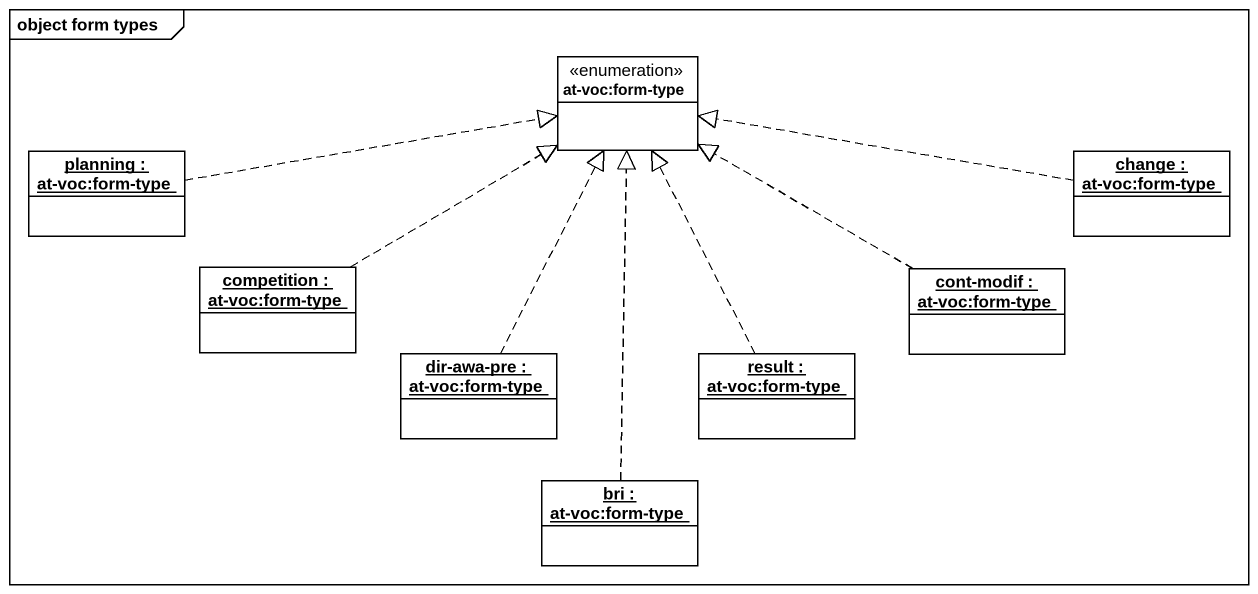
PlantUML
@startuml
mainframe object form types
hide circle
hide empty members
enum "at-voc:form-type" as at_voc_form_type
object "planning : at-voc:form-type" as planning
object "change : at-voc:form-type" as change
object "competition : at-voc:form-type" as competition
object "cont-modif : at-voc:form-type" as cont_modif
object "dir-awa-pre : at-voc:form-type" as dir_awa_pre
object "result : at-voc:form-type" as result
object "bri : at-voc:form-type" as bri
planning .right.|> at_voc_form_type
change .left.|> at_voc_form_type
competition .right.|> at_voc_form_type
cont_modif .left.|> at_voc_form_type
dir_awa_pre .up.|> at_voc_form_type
result .up.|> at_voc_form_type
bri .up.|> at_voc_form_type
@enduml
